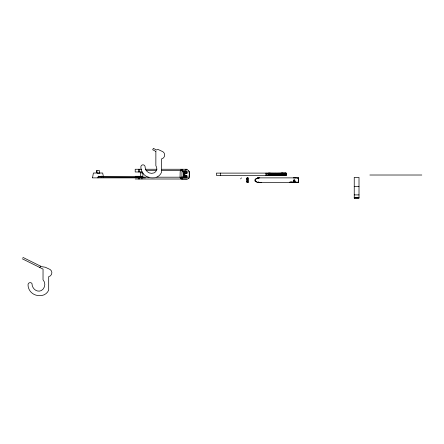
<?xml version="1.0" encoding="UTF-8"?>
<svg xmlns="http://www.w3.org/2000/svg" width="444" height="444" viewBox="0 0 444 444"><rect width="100%" height="100%" fill="white"/><g stroke="black" fill="none" stroke-linecap="round" stroke-linejoin="round"><path stroke-width="0.67" d="M297.419 182.634L298.435 182.634L298.429 177.872L257.753 177.872L255.361 179.154L255.361 181.407L257.748 182.634L291.569 182.634M255.078 179.948L255.75 179.631C254.845 178.149 254.595 182.101 255.988 181.368M256.693 181.824L258.303 182.634L258.525 181.957M258.525 178.538L258.525 177.872L258.791 178.538M258.525 182.634L258.791 181.957M259.751 177.872L257.798 177.872M261.433 182.634L258.791 182.634M187.063 177.245L187.085 175.963L184.049 175.929L184.116 173.077L187.14 173.105L187.163 171.8L181.973 171.728L181.874 177.173L187.24 177.328M181.973 171.728L183.45 171.828L183.344 177.278L181.851 177.156M186.391 176.063L184.166 175.974L184.232 173.116L184.671 173.116L184.116 173.077M184.937 175.924L185.004 173.066M189.416 176.157L189.344 173.304M92.524 177.778L93.407 173.016L102.675 173.016L103.48 177.095M39.843 267.516L40.532 266.128M255.361 179.154L255.988 179.154M240.665 178.91L241.386 177.872M256.699 178.721L258.336 177.961L257.753 177.872M181.324 169.919L180.175 171.467L180.048 177.284L180.547 178.455L181.64 179.026L187.374 179.099L188.434 178.46L188.878 177.25C189.449 174.342 190.076 168.537 185.27 169.836M295.432 182.417L297.608 182.445M293.534 181.957L294.294 181.713L294.239 180.813L294.15 181.713M188.511 178.355L189.2 178.072L189.499 177.367L189.588 171.717L188.661 170.896M185.636 175.968L187.079 175.985M184.166 175.974L184.604 175.968L184.049 175.929M295.549 177.872L296.781 177.872M294.122 177.872L294.588 177.872M294.833 177.872L295.338 177.872M246.997 181.713L247.025 178.854M247.014 181.713L246.997 178.854M293.734 179.998L293.756 181.713L293.878 179.998M294.472 181.713L294.672 179.998M141.63 169.258L135.209 169.258L135.209 171.978L142.335 171.978M145.527 169.258L157.032 169.258M161.821 169.258L187.135 169.258M146.048 170.618L156.088 170.618M161.821 170.618L186.241 170.618M140.687 172.883L142.885 172.883L142.885 176.285L135.209 176.285M286.147 173.11L216.428 173.11L216.428 175.38L286.147 175.38M369.874 175.014L421.8 175.014M145.488 177.162L138.645 176.923M146.048 177.195L148.984 177.195M156.815 177.195L180.58 177.195M187.135 177.195L181.074 177.195L181.074 179.004M92.524 177.872L145.488 177.872M247.047 177.872L247.142 178.538L247.047 177.872L248.096 177.872L248.096 182.634L247.053 182.634L247.386 181.713L246.326 181.713M293.34 177.872L293.878 177.872M298.429 177.872L297.491 177.872L297.491 178.538M247.047 178.538L247.38 178.854L246.32 178.854M135.209 179.004L187.135 179.004M294.111 180.281L294.927 180.281L294.933 182.162L298.435 182.634L290.148 182.634M293.706 181.713L294.539 181.713L294.539 179.998M290.587 181.957L292.491 181.957M294.128 181.957L295.044 181.957M295.471 181.957L296.248 181.957M354.245 186.53L359.007 186.53M354.245 194.899L359.007 194.899M354.245 197.869L359.007 197.869M354.245 197.946L359.007 197.946M354.245 198.007L359.007 198.041L359.007 177.395L354.245 177.395L354.245 198.052M255.183 179.382L255.816 179.387M255.078 180.63L255.716 180.63M255.117 180.936L255.75 180.936M255.183 181.191L255.816 181.196M183.45 171.828L187.34 171.883M187.14 173.127L185.742 173.11L186.552 173.177M297.813 182.49L298.135 182.562L289.494 182.223L290.498 182.251M184.232 173.116L186.452 173.204M291.236 182.229L290.576 182.207L293.44 182.345M248.096 177.872L247.996 180.936M247.38 178.538L247.286 177.872L247.28 180.292M247.053 181.957L247.053 182.634M247.386 181.957L247.291 182.634L247.28 181.196M248.096 182.634L247.996 181.191M255.272 181.357L256.149 181.391M294.117 182.334L295.671 182.262M294.111 182.101L293.223 182.09M186.486 176.029L185.642 175.968M101.959 176.817L101.204 176.096L101.288 177.162M22.888 257.37L41.586 266.65L45.344 267.249L50.128 269.497A3.941 3.941 0 0 1 48.69 276.645L48.69 290.11A8.991 8.991 0 0 1 39.56 295.576A11.167 11.167 0 0 1 31.185 292.319A10.761 10.761 0 0 1 28.033 284.709C27.916 282.612 31.058 281.774 32.007 283.644C31.913 288.3 36.575 292.701 41.259 290.62A7.06 7.06 0 0 0 43.024 279.77L43.046 269.108L22.2 258.758M142.147 177.162L141.997 176.817L99.384 176.817L98.629 176.096L98.718 177.162M139.422 176.817L139.571 177.162M143.035 177.162L97.863 176.923L97.935 177.872M96.892 170.618L97.164 173.204L99.734 173.204L99.467 170.618L96.526 170.618L96.548 172.777M298.335 177.872L298.34 182.634M297.497 181.962L297.497 182.634M294.294 179.998L294.328 181.957M294.144 179.998L294.128 182.096M247.286 178.849L247.291 181.707M286.097 173.11L286.097 175.38M286.053 173.11L285.98 175.38M285.886 173.11L285.886 175.38M285.775 173.11L285.775 175.38M285.642 173.11L285.642 175.38M285.492 173.11L285.492 175.38M285.326 173.11L285.326 175.38M285.142 173.11L285.142 175.38M284.954 173.11L284.954 175.38M284.748 173.11L284.748 175.38M284.537 173.11L284.537 175.38M284.321 173.11L284.321 175.38M284.105 173.11L284.105 175.38M283.883 173.11L283.883 175.38M283.666 173.11L283.666 175.38M283.45 173.11L283.45 175.38M283.239 173.11L283.239 175.38M283.039 173.11L283.039 175.38M282.85 173.11L282.85 175.38M282.673 173.11L282.673 175.38M282.512 173.11L282.512 175.38M282.367 173.11L282.367 175.38M282.24 173.11L282.24 175.38M282.134 173.11L282.134 175.38M282.045 173.11L282.045 175.38M281.934 173.11L281.923 175.38M281.901 173.11L281.901 175.38M281.812 173.11L281.812 175.38M281.668 173.11L281.668 175.38M281.468 173.11L281.468 175.38M281.213 173.11L281.213 175.38M280.908 173.11L280.908 175.38M280.558 173.11L280.558 175.38M280.158 173.11L280.158 175.38M279.72 173.11L279.72 175.38M279.243 173.11L279.243 175.38M278.732 173.11L278.732 175.38M278.194 173.11L278.194 175.38M277.633 173.11L277.633 175.38M277.05 173.11L277.05 175.38M276.451 173.11L276.451 175.38M275.846 173.11L275.846 175.38M275.241 173.11L275.241 175.38M274.636 173.11L274.636 175.38M274.037 173.11L274.037 175.38M273.449 173.11L273.449 175.38M272.882 173.11L272.882 175.38M272.339 173.11L272.339 175.38M271.822 173.11L271.822 175.38M271.628 173.11L271.628 175.38M270.324 173.11L270.285 175.38M270.207 173.11L270.207 175.38M270.091 173.11L270.091 175.38M269.941 173.11L269.941 175.38M269.752 173.11L269.752 175.38M269.541 173.11L269.541 175.38L269.425 173.11M269.036 173.11L269.036 175.38M268.753 173.11L268.753 175.38M268.465 173.11L268.465 175.38M268.165 173.11L268.165 175.38M267.865 173.11L267.865 175.38M266.644 173.11L266.644 175.38M265.878 173.11L265.878 175.38M220.352 173.11L220.352 175.38M182.218 169.258L182.218 170.618M182.218 177.195L182.218 179.004M181.074 169.258L181.074 170.618M141.952 176.285L141.952 179.004M140.687 171.978L140.687 176.285M139.089 169.258L139.089 171.978M139.089 176.285L139.089 179.004M138.905 169.258L138.905 171.978M138.905 176.285L138.905 179.004M293.645 182.09A23.077 0.766 1.2 0 1 296.031 182.262M291.714 182.229A23.049 0.433 0.9 0 1 294.561 182.334M155.872 151.365L155.855 165.74A4.723 4.723 0 0 1 154.085 172.877A6.516 6.516 0 0 1 145.127 167.327L145.105 166.744A2.126 2.126 0 0 0 142.879 164.841A2.126 2.126 0 0 0 140.865 166.966A10.761 10.761 0 0 0 144.017 174.575A11.167 11.167 0 0 0 152.386 177.833A8.991 8.991 0 0 0 161.516 172.366L161.516 158.902A3.941 3.941 0 0 0 162.954 151.754L158.169 149.506A2.231 2.231 0 0 0 157.004 149.772L156.643 150.011L153.363 148.385L152.675 149.772L155.872 151.365"/></g></svg>
